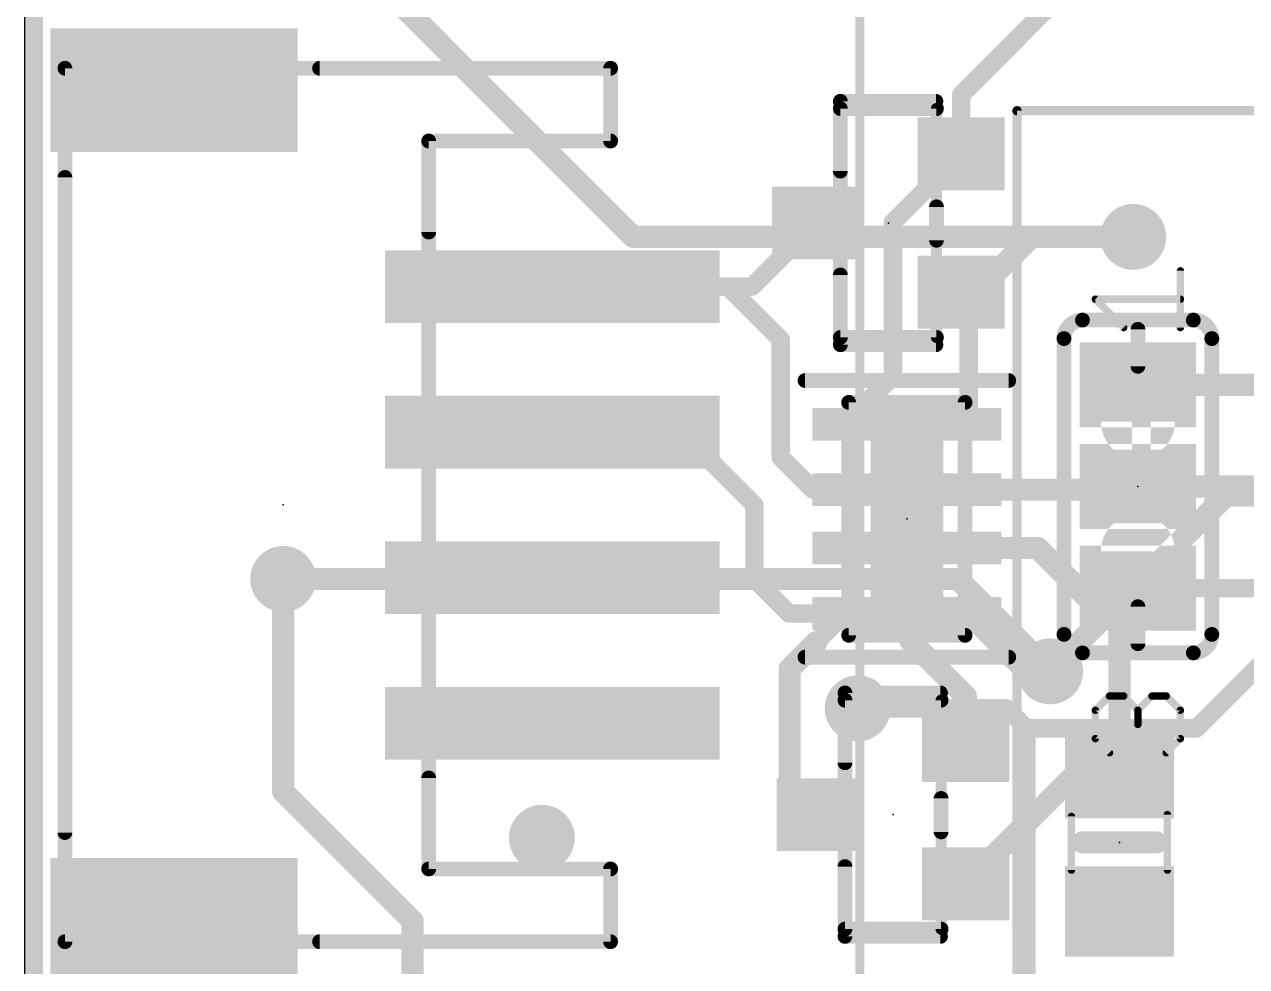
# Model space of a CAD drawing. Extents: x -59 to 59, y -28 to 22.
# Drawn here: x -59.04 to -42.24, y -6.34 to 6.6 of the extents above; entities that cross this region are included whole.
import ezdxf

# ---------------------------------------------------------------- set-up
doc = ezdxf.new("R2010")
doc.units = 0
for name, color, linetype in [('1', 12, 'CONTINUOUS'), ('16', 5, 'CONTINUOUS'), ('18', 110, 'CONTINUOUS'), ('20', 4, 'CONTINUOUS'), ('21', 40, 'CONTINUOUS'), ('22', 6, 'CONTINUOUS'), ('23', 53, 'CONTINUOUS'), ('51', 253, 'CONTINUOUS')]:
    doc.layers.add(name, color=color, linetype=linetype)

# ---------------------------------------------------------------- blocks, each defined once
blk = doc.blocks.new('RECT')
blk.add_solid([(-0.5, -0.5), (0.5, -0.5), (-0.5, 0.5), (0.5, 0.5)])
blk = doc.blocks.new('ROUNDV')
at = {"const_width": 0.5}
blk.add_lwpolyline([(0, -0.25, 1), (0, 0.25, 1), (0, -0.25)], format="xyb", dxfattribs=at)

msp = doc.modelspace()

# ---------------------------------------------------------------- linework, layer by layer
at = {"layer": '1'}
for points, const_width in [([(-58.912, 20.193), (-58.912, -17.526)], 0.254), ([(-44.18, 7.62), (-46.1645, 5.6355)], 0.254), ([(-46.1645, 5.6355), (-46.1645, 4.8235)], 0.254), ([(-46.1645, 4.8235), (-47.101, 3.887)], 0.254), ([(-48.1645, 3.8735), (-49.038, 3)], 0.254), ([(-47.101, 3.887), (-47.101, 1.769)], 0.254), ([(-45.197, 3.683), (-46.0605, 2.8195)], 0.3048), ([(-43.799, 3.683), (-45.197, 3.683)], 0.3048), ([(-49.373, 3), (-51.783, 3)], 0.254), ([(-49.373, 3), (-48.6448, 2.2718)], 0.254), ([(-49.038, 3), (-49.373, 3)], 0.254), ([(-46.1645, 2.9235), (-46.0605, 2.8195)], 0.254), ([(-46.0605, 2.8195), (-46.0605, 1.1095)], 0.254), ([(-48.6448, 2.2718), (-48.6448, 0.6548)], 0.254), ([(-47.101, 1.769), (-47.7605, 1.1095)], 0.254), ([(-43.7355, 1.651), (-40.878, 1.651)], 0.3048), ([(-46.9323, 0.6767), (-46.4995, 1.1095)], 0.3048), ([(-46.4995, 1.1095), (-46.0605, 1.1095)], 0.3048), ([(-43.688, 1.143), (-43.688, 0.635)], 0.254), ([(-51.783, 1), (-50.006, 1)], 0.254), ([(-50.006, 1), (-49.006, 0)], 0.254), ([(-48.6448, 0.6548), (-48.1995, 0.2095)], 0.254), ([(-46.9323, -0.3393), (-46.9323, 0.6767)], 0.3048), ([(-48.1995, 0.2095), (-47.7605, 0.2095)], 0.254), ([(-46.0605, 0.2095), (-43.78, 0.2095)], 0.3048), ([(-43.78, 0.2095), (-43.7355, 0.254)], 0.3048), ([(-43.7355, 0.254), (-41.894, 0.254)], 0.3048), ([(-49.006, 0), (-49.006, -1.016)], 0.254), ([(-46.6811, -0.5905), (-46.9323, -0.3393)], 0.3048), ([(-47.7605, -0.5905), (-47.3995, -0.5905)], 0.3048), ([(-47.3995, -0.5905), (-46.8661, -1.1239)], 0.3048), ([(-46.0605, -0.5905), (-46.6811, -0.5905)], 0.3048), ([(-46.0605, -0.5905), (-45.1135, -0.5905)], 0.3048), ([(-45.1135, -0.5905), (-44.434, -1.27)], 0.3048), ([(-55.483, -1.016), (-51.799, -1.016)], 0.3048), ([(-55.483, -3.937), (-55.483, -1.016)], 0.3048), ([(-51.799, -1.016), (-51.783, -1)], 0.3048), ([(-49.006, -1.016), (-48.5315, -1.4905)], 0.254), ([(-46.8661, -1.1239), (-46.8661, -1.8628)], 0.3048), ([(-43.9895, -1.397), (-43.7355, -1.143)], 0.3048), ([(-43.8625, -1.27), (-43.7355, -1.143)], 0.3048), ([(-44.434, -1.27), (-43.8625, -1.27)], 0.3048), ([(-43.7355, -1.143), (-34.274, -1.143)], 0.254), ([(-46.0605, -1.4905), (-45.265, -2.286)], 0.3048), ([(-43.9895, -3.6855), (-43.9895, -1.397)], 0.3048), ([(-48.5315, -1.4905), (-48.26, -1.4905)], 0.254), ([(-48.26, -1.4905), (-47.7605, -1.4905)], 0.254), ([(-47.7605, -1.4905), (-48.154, -1.884)], 0.254), ([(-47.7605, -1.4905), (-47.7605, -1.4905)], 0.254), ([(-48.154, -1.884), (-48.5225, -2.2525)], 0.3048), ([(-46.8661, -1.8628), (-46.101, -2.6279)], 0.3048), ([(-48.5225, -2.2525), (-48.5225, -3.833)], 0.3048), ([(-45.265, -2.286), (-44.942, -2.286)], 0.3048), ([(-44.942, -2.286), (-44.942, -2.286)], 0.3048), ([(-46.101, -2.6279), (-46.101, -3.3045)], 0.3048), ([(-46.6115, -2.794), (-47.5867, -2.794)], 0.254), ([(-46.101, -3.3045), (-46.6115, -2.794)], 0.254), ([(-48.101, -4.2545), (-48.5225, -3.833)], 0.3048), ([(-46.101, -5.2045), (-44.582, -3.6855)], 0.3048), ([(-44.582, -3.6855), (-43.9895, -3.6855)], 0.3048), ([(-53.705, -5.715), (-55.483, -3.937)], 0.3048), ([(-53.705, -12.192), (-53.705, -5.715)], 0.3048)]:
    msp.add_lwpolyline(points, dxfattribs=dict(at, const_width=const_width))
for points, const_width in [([(-46.101, 5.6355, 1), (-46.228, 5.6355)], 0.127), ([(-46.2094, 5.6804, 1), (-46.1196, 5.5906)], 0.127), ([(-46.228, 4.8235, 1), (-46.101, 4.8235)], 0.127), ([(-46.1196, 4.7786, 1), (-46.2094, 4.8684)], 0.127), ([(-48.1196, 3.8286, 1), (-48.2094, 3.9184)], 0.127), ([(-47.0375, 3.887, 1), (-47.1645, 3.887)], 0.127), ([(-47.1459, 3.9319, 1), (-47.0561, 3.8421)], 0.127), ([(-45.197, 3.7592, 1), (-45.197, 3.6068)], 0.1524), ([(-45.1431, 3.6291, 1), (-45.2509, 3.7369)], 0.1524), ([(-43.799, 3.6068, 1), (-43.799, 3.7592)], 0.1524), ([(-51.783, 3.0635, 1), (-51.783, 2.9365)], 0.127), ([(-49.3281, 3.0449, 1), (-49.4179, 2.9551)], 0.127), ([(-49.373, 3.0635, 1), (-49.373, 2.9365)], 0.127), ([(-49.373, 2.9365, 1), (-49.373, 3.0635)], 0.127), ([(-49.0829, 3.0449, 1), (-48.9931, 2.9551)], 0.127), ([(-49.038, 2.9365, 1), (-49.038, 3.0635)], 0.127), ([(-46.1196, 2.9684, 1), (-46.2094, 2.8786)], 0.127), ([(-46.1144, 2.8734, 1), (-46.0066, 2.7656)], 0.1524), ([(-45.997, 2.8195, 1), (-46.124, 2.8195)], 0.127), ([(-46.1054, 2.7746, 1), (-46.0156, 2.8644)], 0.127), ([(-48.5813, 2.2718, 1), (-48.7083, 2.2718)], 0.127), ([(-48.6897, 2.2269, 1), (-48.5999, 2.3167)], 0.127), ([(-47.0561, 1.7241, 1), (-47.1459, 1.8139)], 0.127), ([(-47.1645, 1.769, 1), (-47.0375, 1.769)], 0.127), ([(-43.7355, 1.7272, 1), (-43.7355, 1.5748)], 0.1524), ([(-47.8054, 1.1544, 1), (-47.7156, 1.0646)], 0.127), ([(-46.4995, 1.1857, 1), (-46.4995, 1.0333)], 0.1524), ([(-46.4456, 1.0556, 1), (-46.5534, 1.1634)], 0.1524), ([(-46.0605, 1.0333, 1), (-46.0605, 1.1857)], 0.1524), ([(-43.6245, 1.143, 1), (-43.7515, 1.143)], 0.127), ([(-51.783, 1.0635, 1), (-51.783, 0.9365)], 0.127), ([(-49.9611, 1.0449, 1), (-50.0509, 0.9551)], 0.127), ([(-50.006, 0.9365, 1), (-50.006, 1.0635)], 0.127), ([(-46.124, 1.1095, 1), (-45.997, 1.1095)], 0.127), ([(-48.5999, 0.6997, 1), (-48.6897, 0.6099)], 0.127), ([(-48.7083, 0.6548, 1), (-48.5813, 0.6548)], 0.127), ([(-46.8561, 0.6767, 1), (-47.0085, 0.6767)], 0.1524), ([(-46.9862, 0.7306, 1), (-46.8784, 0.6228)], 0.1524), ([(-43.7515, 0.635, 1), (-43.6245, 0.635)], 0.127), ([(-48.1995, 0.273, 1), (-48.1995, 0.146)], 0.127), ([(-47.7605, 0.146, 1), (-47.7605, 0.273)], 0.127), ([(-46.0605, 0.2857, 1), (-46.0605, 0.1333)], 0.1524), ([(-43.8339, 0.2634, 1), (-43.7261, 0.1556)], 0.1524), ([(-43.7355, 0.3302, 1), (-43.7355, 0.1778)], 0.1524), ([(-43.6816, 0.2001, 1), (-43.7894, 0.3079)], 0.1524), ([(-43.78, 0.1333, 1), (-43.78, 0.2857)], 0.1524), ([(-48.2444, 0.1646, 1), (-48.1546, 0.2544)], 0.127), ([(-48.9425, 0, 1), (-49.0695, 0)], 0.127), ([(-49.0509, -0.0449, 1), (-48.9611, 0.0449)], 0.127), ([(-46.8784, -0.2854, 1), (-46.9862, -0.3932)], 0.1524), ([(-47.0085, -0.3393, 1), (-46.8561, -0.3393)], 0.1524), ([(-47.7605, -0.5143, 1), (-47.7605, -0.6667)], 0.1524), ([(-47.3456, -0.5366, 1), (-47.4534, -0.6444)], 0.1524), ([(-47.3995, -0.6667, 1), (-47.3995, -0.5143)], 0.1524), ([(-46.6811, -0.5143, 1), (-46.6811, -0.6667)], 0.1524), ([(-46.735, -0.6444, 1), (-46.6272, -0.5366)], 0.1524), ([(-46.0605, -0.5143, 1), (-46.0605, -0.6667)], 0.1524), ([(-46.0605, -0.6667, 1), (-46.0605, -0.5143)], 0.1524), ([(-45.0596, -0.5366, 1), (-45.1674, -0.6444)], 0.1524), ([(-45.1135, -0.6667, 1), (-45.1135, -0.5143)], 0.1524), ([(-55.483, -0.9398, 1), (-55.483, -1.0922)], 0.1524), ([(-55.4068, -1.016, 1), (-55.5592, -1.016)], 0.1524), ([(-51.8529, -0.9621, 1), (-51.7451, -1.0699)], 0.1524), ([(-51.7291, -1.0539, 1), (-51.8369, -0.9461)], 0.1524), ([(-51.799, -1.0922, 1), (-51.799, -0.9398)], 0.1524), ([(-48.9611, -0.9711, 1), (-49.0509, -1.0609)], 0.127), ([(-49.0695, -1.016, 1), (-48.9425, -1.016)], 0.127), ([(-46.7899, -1.1239, 1), (-46.9423, -1.1239)], 0.1524), ([(-46.92, -1.1778, 1), (-46.8122, -1.07)], 0.1524), ([(-43.6816, -1.1969, 1), (-43.7894, -1.0891)], 0.1524), ([(-43.6816, -1.1969, 1), (-43.7894, -1.0891)], 0.1524), ([(-44.434, -1.1938, 1), (-44.434, -1.3462)], 0.1524), ([(-44.4879, -1.3239, 1), (-44.3801, -1.2161)], 0.1524), ([(-43.9164, -1.2161, 1), (-43.8086, -1.3239)], 0.1524), ([(-43.8625, -1.3462, 1), (-43.8625, -1.1938)], 0.1524), ([(-43.7355, -1.0795, 1), (-43.7355, -1.2065)], 0.127), ([(-46.0066, -1.4366, 1), (-46.1144, -1.5444)], 0.1524), ([(-43.9133, -1.397, 1), (-44.0657, -1.397)], 0.1524), ([(-44.0434, -1.3431, 1), (-43.9356, -1.4509)], 0.1524), ([(-48.5315, -1.427, 1), (-48.5315, -1.554)], 0.127), ([(-48.5764, -1.5354, 1), (-48.4866, -1.4456)], 0.127), ([(-48.26, -1.427, 1), (-48.26, -1.554)], 0.127), ([(-48.26, -1.554, 1), (-48.26, -1.427)], 0.127), ([(-47.7605, -1.427, 1), (-47.7605, -1.554)], 0.127), ([(-47.7156, -1.5354, 1), (-47.8054, -1.4456)], 0.127), ([(-47.7605, -1.554, 1), (-47.7605, -1.427)], 0.127), ([(-47.7605, -1.554, 1), (-47.7605, -1.427)], 0.127), ([(-48.1001, -1.9379, 1), (-48.2079, -1.8301)], 0.1524), ([(-48.1989, -1.8391, 1), (-48.1091, -1.9289)], 0.127), ([(-46.8122, -1.8089, 1), (-46.92, -1.9167)], 0.1524), ([(-46.9423, -1.8628, 1), (-46.7899, -1.8628)], 0.1524), ([(-48.4463, -2.2525, 1), (-48.5987, -2.2525)], 0.1524), ([(-48.5764, -2.1986, 1), (-48.4686, -2.3064)], 0.1524), ([(-45.265, -2.2098, 1), (-45.265, -2.3622)], 0.1524), ([(-45.3189, -2.3399, 1), (-45.2111, -2.2321)], 0.1524), ([(-44.942, -2.2098, 1), (-44.942, -2.3622)], 0.1524), ([(-44.942, -2.3622, 1), (-44.942, -2.2098)], 0.1524), ([(-44.942, -2.3622, 1), (-44.942, -2.2098)], 0.1524), ([(-46.0248, -2.6279, 1), (-46.1772, -2.6279)], 0.1524), ([(-46.1549, -2.6818, 1), (-46.0471, -2.574)], 0.1524), ([(-47.5867, -2.7305, 1), (-47.5867, -2.8575)], 0.127), ([(-46.5666, -2.7491, 1), (-46.6564, -2.8389)], 0.127), ([(-46.6115, -2.8575, 1), (-46.6115, -2.7305)], 0.127), ([(-46.1772, -3.3045, 1), (-46.0248, -3.3045)], 0.1524), ([(-46.1459, -3.3494, 1), (-46.0561, -3.2596)], 0.127), ([(-48.4686, -3.7791, 1), (-48.5764, -3.8869)], 0.1524), ([(-44.582, -3.6093, 1), (-44.582, -3.7617)], 0.1524), ([(-44.5281, -3.7394, 1), (-44.6359, -3.6316)], 0.1524), ([(-44.0657, -3.6855, 1), (-43.9133, -3.6855)], 0.1524), ([(-43.9895, -3.7617, 1), (-43.9895, -3.6093)], 0.1524), ([(-55.4291, -3.8831, 1), (-55.5369, -3.9909)], 0.1524), ([(-55.5592, -3.937, 1), (-55.4068, -3.937)], 0.1524), ([(-48.5987, -3.833, 1), (-48.4463, -3.833)], 0.1524), ([(-48.1549, -4.3084, 1), (-48.0471, -4.2006)], 0.1524), ([(-46.1549, -5.1506, 1), (-46.0471, -5.2584)], 0.1524), ([(-53.6288, -5.715, 1), (-53.7812, -5.715)], 0.1524), ([(-53.7589, -5.7689, 1), (-53.6511, -5.6611)], 0.1524)]:
    msp.add_lwpolyline(points, format="xyb", dxfattribs=dict(at, const_width=const_width))
at = {"layer": '16'}
for points, const_width in [([(-58.912, 20.193), (-58.912, -17.526)], 0.254), ([(-50.673, 3.683), (-54.991, 8.001)], 0.3048), ([(-50.673, 3.683), (-43.799, 3.683)], 0.3048), ([(-44.942, -2.286), (-42.529, 0.127)], 0.3048), ([(-42.529, 0.127), (-41.767, 0.127)], 0.3048), ([(-42.9314, -3.0694), (-40.243, -0.381)], 0.254), ([(-46.212, -1.016), (-55.483, -1.016)], 0.3048), ([(-44.942, -2.286), (-46.212, -1.016)], 0.3048), ([(-47.5867, -2.794), (-45.5419, -2.794)], 0.254), ([(-45.5419, -2.794), (-45.2665, -3.0694)], 0.254), ([(-45.2665, -3.0694), (-42.9314, -3.0694)], 0.254), ([(-45.2665, -3.0694), (-45.2665, -10.7245)], 0.254)]:
    msp.add_lwpolyline(points, dxfattribs=dict(at, const_width=const_width))
for points, const_width in [([(-50.673, 3.7592, 1), (-50.673, 3.6068)], 0.1524), ([(-50.7269, 3.6291, 1), (-50.6191, 3.7369)], 0.1524), ([(-43.799, 3.6068, 1), (-43.799, 3.7592)], 0.1524), ([(-42.529, 0.2032, 1), (-42.529, 0.0508)], 0.1524), ([(-42.4751, 0.0731, 1), (-42.5829, 0.1809)], 0.1524), ([(-55.483, -0.9398, 1), (-55.483, -1.0922)], 0.1524), ([(-46.1581, -0.9621, 1), (-46.2659, -1.0699)], 0.1524), ([(-46.212, -1.0922, 1), (-46.212, -0.9398)], 0.1524), ([(-44.9959, -2.2321, 1), (-44.8881, -2.3399)], 0.1524), ([(-44.9959, -2.3399, 1), (-44.8881, -2.2321)], 0.1524), ([(-47.5867, -2.7305, 1), (-47.5867, -2.8575)], 0.127), ([(-45.497, -2.7491, 1), (-45.5868, -2.8389)], 0.127), ([(-45.5419, -2.8575, 1), (-45.5419, -2.7305)], 0.127), ([(-45.2665, -3.0059, 1), (-45.2665, -3.1329)], 0.127), ([(-45.203, -3.0694, 1), (-45.33, -3.0694)], 0.127), ([(-45.3114, -3.1143, 1), (-45.2216, -3.0245)], 0.127), ([(-42.9763, -3.0245, 1), (-42.8865, -3.1143)], 0.127), ([(-42.9314, -3.1329, 1), (-42.9314, -3.0059)], 0.127)]:
    msp.add_lwpolyline(points, format="xyb", dxfattribs=dict(at, const_width=const_width))
at = {"layer": '20'}
msp.add_line((-59.039, 17.0815), (-59.039, -6.5405), dxfattribs=at)
at = {"layer": '21'}
for points, const_width in [([(-50.983, 6), (-54.983, 6)], 0.2032), ([(-50.983, 5), (-50.983, 6)], 0.2032), ([(-47.8249, 5.5459), (-46.5121, 5.5459)], 0.2032), ([(-47.8249, 4.5871), (-47.8249, 5.5459)], 0.2032), ([(-53.483, 3.75), (-53.483, 5)], 0.2032), ([(-53.483, 5), (-50.983, 5)], 0.2032), ([(-58.483, -4.5), (-58.483, 4.5)], 0.2032), ([(-46.5041, 4.0959), (-46.5041, 3.6371)], 0.2032), ([(-47.8249, 2.2011), (-47.8249, 3.1599)], 0.2032), ([(-44.4975, 2.54), (-42.9735, 2.54)], 0.2032), ([(-44.7515, -1.778), (-44.7515, 2.286)], 0.2032), ([(-42.7195, 2.286), (-42.7195, -1.778)], 0.2032), ([(-46.5121, 2.2011), (-47.8249, 2.2011)], 0.2032), ([(-48.3105, 1.7095), (-45.5105, 1.7095)], 0.2032), ([(-45.5105, -2.0905), (-48.3105, -2.0905)], 0.2032), ([(-44.4975, -2.032), (-42.9735, -2.032)], 0.2032), ([(-47.7614, -2.5821), (-46.4486, -2.5821)], 0.2032), ([(-47.7614, -3.5409), (-47.7614, -2.5821)], 0.2032), ([(-53.483, -5), (-53.483, -3.75)], 0.2032), ([(-46.4406, -4.0321), (-46.4406, -4.4909)], 0.2032), ([(-43.4815, -4.6355), (-44.4975, -4.6355)], 0.3048), ([(-47.7614, -5.9269), (-47.7614, -4.9681)], 0.2032), ([(-50.983, -5), (-53.483, -5)], 0.2032), ([(-50.983, -6), (-50.983, -5)], 0.2032), ([(-46.4486, -5.9269), (-47.7614, -5.9269)], 0.2032), ([(-54.983, -6), (-50.983, -6)], 0.2032)]:
    msp.add_lwpolyline(points, dxfattribs=dict(at, const_width=const_width))
for points, const_width in [([(-54.983, 6.0508, 1), (-54.983, 5.9492)], 0.1016), ([(-50.9322, 6, 1), (-51.0338, 6)], 0.1016), ([(-50.983, 5.9492, 1), (-50.983, 6.0508)], 0.1016), ([(-47.8249, 5.5967, 1), (-47.8249, 5.4951)], 0.1016), ([(-47.7741, 5.5459, 1), (-47.8757, 5.5459)], 0.1016), ([(-46.5121, 5.4951, 1), (-46.5121, 5.5967)], 0.1016), ([(-53.4322, 5, 1), (-53.5338, 5)], 0.1016), ([(-53.483, 5.0508, 1), (-53.483, 4.9492)], 0.1016), ([(-51.0338, 5, 1), (-50.9322, 5)], 0.1016), ([(-50.983, 4.9492, 1), (-50.983, 5.0508)], 0.1016), ([(-58.4322, 4.5, 1), (-58.5338, 4.5)], 0.1016), ([(-47.8757, 4.5871, 1), (-47.7741, 4.5871)], 0.1016), ([(-46.4533, 4.0959, 1), (-46.5549, 4.0959)], 0.1016), ([(-53.5338, 3.75, 1), (-53.4322, 3.75)], 0.1016), ([(-46.5549, 3.6371, 1), (-46.4533, 3.6371)], 0.1016), ([(-47.7741, 3.1599, 1), (-47.8757, 3.1599)], 0.1016), ([(-44.4975, 2.54, 0.4142), (-44.7515, 2.286)], 0.2032), ([(-44.4975, 2.5908, 1), (-44.4975, 2.4892)], 0.1016), ([(-44.4975, 2.4892, 1), (-44.4975, 2.5908)], 0.1016), ([(-42.7195, 2.286, 0.4142), (-42.9735, 2.54)], 0.2032), ([(-42.9735, 2.5908, 1), (-42.9735, 2.4892)], 0.1016), ([(-42.9735, 2.4892, 1), (-42.9735, 2.5908)], 0.1016), ([(-44.7007, 2.286, 1), (-44.8023, 2.286)], 0.1016), ([(-42.6687, 2.286, 1), (-42.7703, 2.286)], 0.1016), ([(-47.8249, 2.2519, 1), (-47.8249, 2.1503)], 0.1016), ([(-47.8757, 2.2011, 1), (-47.7741, 2.2011)], 0.1016), ([(-46.5121, 2.1503, 1), (-46.5121, 2.2519)], 0.1016), ([(-44.8023, 2.286, 1), (-44.7007, 2.286)], 0.1016), ([(-42.7703, 2.286, 1), (-42.6687, 2.286)], 0.1016), ([(-48.3105, 1.7603, 1), (-48.3105, 1.6587)], 0.1016), ([(-45.5105, 1.6587, 1), (-45.5105, 1.7603)], 0.1016), ([(-44.7515, -1.778, 0.4142), (-44.4975, -2.032)], 0.2032), ([(-44.7007, -1.778, 1), (-44.8023, -1.778)], 0.1016), ([(-42.9735, -2.032, 0.4142), (-42.7195, -1.778)], 0.2032), ([(-42.6687, -1.778, 1), (-42.7703, -1.778)], 0.1016), ([(-44.8023, -1.778, 1), (-44.7007, -1.778)], 0.1016), ([(-42.7703, -1.778, 1), (-42.6687, -1.778)], 0.1016), ([(-48.3105, -2.0397, 1), (-48.3105, -2.1413)], 0.1016), ([(-45.5105, -2.1413, 1), (-45.5105, -2.0397)], 0.1016), ([(-44.4975, -1.9812, 1), (-44.4975, -2.0828)], 0.1016), ([(-44.4975, -2.0828, 1), (-44.4975, -1.9812)], 0.1016), ([(-42.9735, -1.9812, 1), (-42.9735, -2.0828)], 0.1016), ([(-42.9735, -2.0828, 1), (-42.9735, -1.9812)], 0.1016), ([(-47.7614, -2.5313, 1), (-47.7614, -2.6329)], 0.1016), ([(-47.7106, -2.5821, 1), (-47.8122, -2.5821)], 0.1016), ([(-46.4486, -2.6329, 1), (-46.4486, -2.5313)], 0.1016), ([(-47.8122, -3.5409, 1), (-47.7106, -3.5409)], 0.1016), ([(-53.4322, -3.75, 1), (-53.5338, -3.75)], 0.1016), ([(-46.3898, -4.0321, 1), (-46.4914, -4.0321)], 0.1016), ([(-58.5338, -4.5, 1), (-58.4322, -4.5)], 0.1016), ([(-46.4914, -4.4909, 1), (-46.3898, -4.4909)], 0.1016), ([(-44.4975, -4.5593, 1), (-44.4975, -4.7117)], 0.1524), ([(-43.4815, -4.7117, 1), (-43.4815, -4.5593)], 0.1524), ([(-47.7106, -4.9681, 1), (-47.8122, -4.9681)], 0.1016), ([(-53.483, -4.9492, 1), (-53.483, -5.0508)], 0.1016), ([(-53.5338, -5, 1), (-53.4322, -5)], 0.1016), ([(-50.9322, -5, 1), (-51.0338, -5)], 0.1016), ([(-50.983, -5.0508, 1), (-50.983, -4.9492)], 0.1016), ([(-47.7614, -5.8761, 1), (-47.7614, -5.9777)], 0.1016), ([(-47.8122, -5.9269, 1), (-47.7106, -5.9269)], 0.1016), ([(-46.4486, -5.9777, 1), (-46.4486, -5.8761)], 0.1016), ([(-54.983, -5.9492, 1), (-54.983, -6.0508)], 0.1016), ([(-51.0338, -6, 1), (-50.9322, -6)], 0.1016), ([(-50.983, -6.0508, 1), (-50.983, -5.9492)], 0.1016)]:
    msp.add_lwpolyline(points, format="xyb", dxfattribs=dict(at, const_width=const_width))
at = {"layer": '22', "const_width": 0.127}
for points in [[(-47.5575, 11.416), (-47.5575, -23.284)], [(-18.1975, 5.416), (-45.3975, 5.416)], [(-45.3975, 5.416), (-45.3975, -21.784)]]:
    msp.add_lwpolyline(points, dxfattribs=at)
at = {"layer": '22', "const_width": 0.0635}
for points in [[(-45.3657, 5.416, 1), (-45.4293, 5.416)], [(-45.3975, 5.4478, 1), (-45.3975, 5.3843)]]:
    msp.add_lwpolyline(points, format="xyb", dxfattribs=at)
at = {"layer": '23'}
for p in [(-47.1645, 3.8735), (-43.7355, 0.254), (-55.483, 0), (-46.9105, -0.1905), (-47.101, -4.2545), (-43.9895, -4.6355)]:
    msp.add_point(p, dxfattribs=at)
at = {"layer": '51'}
for points, const_width in [([(-58.483, -6), (-58.483, 6)], 0.2032), ([(-58.483, 6), (-50.983, 6)], 0.2032), ([(-50.983, 6), (-50.983, 5)], 0.2032), ([(-47.8249, 5.4459), (-46.5041, 5.4459)], 0.2032), ([(-47.8249, 2.3011), (-47.8249, 5.4459)], 0.2032), ([(-46.5041, 5.4459), (-46.5041, 2.3011)], 0.1524), ([(-53.483, 5), (-53.483, -5)], 0.2032), ([(-50.983, 5), (-53.483, 5)], 0.2032), ([(-43.1513, 2.4374), (-43.1513, 3.217)], 0.1016), ([(-43.9309, 2.4374), (-44.3207, 2.8272)], 0.1016), ([(-44.3207, 2.8272), (-43.1513, 2.8272)], 0.1016), ([(-46.5041, 2.3011), (-47.8249, 2.3011)], 0.2032), ([(-43.7355, 1.905), (-43.7355, 2.413)], 0.2032), ([(-47.7105, -1.7905), (-47.7105, 1.4095)], 0.2032), ([(-47.7105, 1.4095), (-46.1105, 1.4095)], 0.2032), ([(-46.1105, 1.4095), (-46.1105, -1.7905)], 0.2032), ([(-43.7355, -1.397), (-43.7355, -1.905)], 0.2032), ([(-46.1105, -1.7905), (-47.7105, -1.7905)], 0.2032), ([(-47.7614, -2.6821), (-46.4406, -2.6821)], 0.2032), ([(-47.7614, -5.8269), (-47.7614, -2.6821)], 0.2032), ([(-46.4406, -2.6821), (-46.4406, -5.8269)], 0.1524), ([(-44.3207, -2.8199), (-44.1258, -2.625)], 0.1016), ([(-44.1258, -2.625), (-43.9309, -2.625)], 0.1016), ([(-43.9309, -2.625), (-43.736, -2.8199)], 0.1016), ([(-43.736, -2.8199), (-43.5411, -2.625)], 0.1016), ([(-43.5411, -2.625), (-43.3462, -2.625)], 0.1016), ([(-43.3462, -2.625), (-43.1513, -2.8199)], 0.1016), ([(-44.3207, -3.2097), (-44.3207, -2.8199)], 0.1016), ([(-43.736, -2.8199), (-43.736, -3.0148)], 0.1016), ([(-43.1513, -2.8199), (-43.1513, -3.2097)], 0.1016), ([(-44.1258, -3.4046), (-44.3207, -3.2097)], 0.1016), ([(-43.1513, -3.2097), (-43.3462, -3.4046)], 0.1016), ([(-44.6495, -4.2795), (-44.6495, -5.0165)], 0.1016), ([(-43.3295, -4.2545), (-43.3295, -5.0165)], 0.1016), ([(-53.483, -5), (-50.983, -5)], 0.2032), ([(-50.983, -5), (-50.983, -6)], 0.2032), ([(-46.4406, -5.8269), (-47.7614, -5.8269)], 0.2032), ([(-50.983, -6), (-58.483, -6)], 0.2032)]:
    msp.add_lwpolyline(points, dxfattribs=dict(at, const_width=const_width))
for points, const_width in [([(-58.4322, 6, 1), (-58.5338, 6)], 0.1016), ([(-58.483, 6.0508, 1), (-58.483, 5.9492)], 0.1016), ([(-50.9322, 6, 1), (-51.0338, 6)], 0.1016), ([(-50.983, 5.9492, 1), (-50.983, 6.0508)], 0.1016), ([(-47.8249, 5.4967, 1), (-47.8249, 5.3951)], 0.1016), ([(-47.7741, 5.4459, 1), (-47.8757, 5.4459)], 0.1016), ([(-46.5041, 5.3951, 1), (-46.5041, 5.4967)], 0.1016), ([(-46.466, 5.4459, 1), (-46.5422, 5.4459)], 0.0762), ([(-53.4322, 5, 1), (-53.5338, 5)], 0.1016), ([(-53.483, 5.0508, 1), (-53.483, 4.9492)], 0.1016), ([(-51.0338, 5, 1), (-50.9322, 5)], 0.1016), ([(-50.983, 4.9492, 1), (-50.983, 5.0508)], 0.1016), ([(-43.1259, 3.217, 1), (-43.1767, 3.217)], 0.0508), ([(-44.3027, 2.8452, 1), (-44.3387, 2.8092)], 0.0508), ([(-44.3207, 2.8526, 1), (-44.3207, 2.8018)], 0.0508), ([(-43.1513, 2.8018, 1), (-43.1513, 2.8526)], 0.0508), ([(-47.8249, 2.3519, 1), (-47.8249, 2.2503)], 0.1016), ([(-47.8757, 2.3011, 1), (-47.7741, 2.3011)], 0.1016), ([(-46.5041, 2.2503, 1), (-46.5041, 2.3519)], 0.1016), ([(-43.9489, 2.4194, 1), (-43.9129, 2.4554)], 0.0508), ([(-43.6847, 2.413, 1), (-43.7863, 2.413)], 0.1016), ([(-43.1767, 2.4374, 1), (-43.1259, 2.4374)], 0.0508), ([(-46.5422, 2.3011, 1), (-46.466, 2.3011)], 0.0762), ([(-43.6085, 1.143, 1), (-43.8625, 1.143)], 1.27), ([(-43.7863, 1.905, 1), (-43.6847, 1.905)], 0.1016), ([(-47.6597, 1.4095, 1), (-47.7613, 1.4095)], 0.1016), ([(-47.7105, 1.4603, 1), (-47.7105, 1.3587)], 0.1016), ([(-46.0597, 1.4095, 1), (-46.1613, 1.4095)], 0.1016), ([(-46.1105, 1.3587, 1), (-46.1105, 1.4603)], 0.1016), ([(-43.8625, -0.635, 1), (-43.6085, -0.635)], 1.27), ([(-43.6847, -1.397, 1), (-43.7863, -1.397)], 0.1016), ([(-47.7105, -1.7397, 1), (-47.7105, -1.8413)], 0.1016), ([(-47.7613, -1.7905, 1), (-47.6597, -1.7905)], 0.1016), ([(-46.1613, -1.7905, 1), (-46.0597, -1.7905)], 0.1016), ([(-46.1105, -1.8413, 1), (-46.1105, -1.7397)], 0.1016), ([(-43.7863, -1.905, 1), (-43.6847, -1.905)], 0.1016), ([(-47.7614, -2.6313, 1), (-47.7614, -2.7329)], 0.1016), ([(-47.7106, -2.6821, 1), (-47.8122, -2.6821)], 0.1016), ([(-46.4025, -2.6821, 1), (-46.4787, -2.6821)], 0.0762), ([(-46.4406, -2.7329, 1), (-46.4406, -2.6313)], 0.1016), ([(-44.1258, -2.5996, 1), (-44.1258, -2.6504)], 0.0508), ([(-44.1078, -2.643, 1), (-44.1438, -2.607)], 0.0508), ([(-43.9129, -2.607, 1), (-43.9489, -2.643)], 0.0508), ([(-43.9309, -2.6504, 1), (-43.9309, -2.5996)], 0.0508), ([(-43.5411, -2.5996, 1), (-43.5411, -2.6504)], 0.0508), ([(-43.5231, -2.643, 1), (-43.5591, -2.607)], 0.0508), ([(-43.3282, -2.607, 1), (-43.3642, -2.643)], 0.0508), ([(-43.3462, -2.6504, 1), (-43.3462, -2.5996)], 0.0508), ([(-44.3387, -2.8019, 1), (-44.3027, -2.8379)], 0.0508), ([(-44.2953, -2.8199, 1), (-44.3461, -2.8199)], 0.0508), ([(-43.754, -2.8019, 1), (-43.718, -2.8379)], 0.0508), ([(-43.7106, -2.8199, 1), (-43.7614, -2.8199)], 0.0508), ([(-43.754, -2.8379, 1), (-43.718, -2.8019)], 0.0508), ([(-43.1259, -2.8199, 1), (-43.1767, -2.8199)], 0.0508), ([(-43.1693, -2.8379, 1), (-43.1333, -2.8019)], 0.0508), ([(-43.7614, -3.0148, 1), (-43.7106, -3.0148)], 0.0508), ([(-44.3027, -3.1917, 1), (-44.3387, -3.2277)], 0.0508), ([(-44.3461, -3.2097, 1), (-44.2953, -3.2097)], 0.0508), ([(-43.1767, -3.2097, 1), (-43.1259, -3.2097)], 0.0508), ([(-43.1333, -3.2277, 1), (-43.1693, -3.1917)], 0.0508), ([(-44.1438, -3.4226, 1), (-44.1078, -3.3866)], 0.0508), ([(-43.3642, -3.3866, 1), (-43.3282, -3.4226)], 0.0508), ([(-44.6241, -4.2795, 1), (-44.6749, -4.2795)], 0.0508), ([(-43.3041, -4.2545, 1), (-43.3549, -4.2545)], 0.0508), ([(-53.483, -4.9492, 1), (-53.483, -5.0508)], 0.1016), ([(-53.5338, -5, 1), (-53.4322, -5)], 0.1016), ([(-50.9322, -5, 1), (-51.0338, -5)], 0.1016), ([(-50.983, -5.0508, 1), (-50.983, -4.9492)], 0.1016), ([(-44.6749, -5.0165, 1), (-44.6241, -5.0165)], 0.0508), ([(-43.3549, -5.0165, 1), (-43.3041, -5.0165)], 0.0508), ([(-47.7614, -5.7761, 1), (-47.7614, -5.8777)], 0.1016), ([(-47.8122, -5.8269, 1), (-47.7106, -5.8269)], 0.1016), ([(-46.4787, -5.8269, 1), (-46.4025, -5.8269)], 0.0762), ([(-46.4406, -5.8777, 1), (-46.4406, -5.7761)], 0.1016), ([(-58.483, -5.9492, 1), (-58.483, -6.0508)], 0.1016), ([(-58.5338, -6, 1), (-58.4322, -6)], 0.1016), ([(-51.0338, -6, 1), (-50.9322, -6)], 0.1016), ([(-50.983, -6.0508, 1), (-50.983, -5.9492)], 0.1016)]:
    msp.add_lwpolyline(points, format="xyb", dxfattribs=dict(at, const_width=const_width))

# ---------------------------------------------------------------- block references
at = {"layer": '1'}
for p, xscale, yscale, rotation in [((-56.983, 5.7), 3.4, 1.7, 180), ((-43.7355, 1.651), 1.1684, 1.6002, 270), ((-47.7605, 1.1095), 0.45, 0.9, 90), ((-46.0605, 1.1095), 0.45, 0.9, 90), ((-43.7355, 0.254), 1.1684, 1.6002, 270), ((-47.7605, 0.2095), 0.45, 0.9, 90), ((-46.0605, 0.2095), 0.45, 0.9, 90), ((-47.7605, -0.5905), 0.45, 0.9, 90), ((-46.0605, -0.5905), 0.45, 0.9, 90), ((-43.7355, -1.143), 1.1684, 1.6002, 270), ((-47.7605, -1.4905), 0.45, 0.9, 90), ((-46.0605, -1.4905), 0.45, 0.9, 90), ((-43.9895, -3.6855), 1.24, 1.5, 270), ((-56.983, -5.7), 3.4, 1.7, 180), ((-43.9895, -5.5855), 1.24, 1.5, 270)]:
    msp.add_blockref('RECT', p, dxfattribs=dict(at, xscale=xscale, yscale=yscale, rotation=rotation))
at = {"layer": '1', "rotation": 90}
for p, yscale in [((-46.1645, 4.8235), 1.2), ((-48.1645, 3.8735), 1.2), ((-51.783, 3), 4.6), ((-46.1645, 2.9235), 1.2), ((-51.783, 1), 4.6), ((-51.783, -1), 4.6), ((-51.783, -3), 4.6), ((-46.101, -3.3045), 1.2), ((-48.101, -4.2545), 1.2), ((-46.101, -5.2045), 1.2)]:
    msp.add_blockref('RECT', p, dxfattribs=dict(at, yscale=yscale))
at = {"layer": '18', "xscale": 0.9064, "yscale": 0.9064}
for p in [(-43.799, 3.683), (-43.799, 3.683), (-55.483, -1.016), (-55.483, -1.016), (-44.942, -2.286), (-44.942, -2.286), (-47.5867, -2.794), (-47.5867, -2.794), (-51.927, -4.572), (-51.927, -4.572)]:
    msp.add_blockref('ROUNDV', p, dxfattribs=at)
at = {"layer": '51'}
for p, xscale, yscale, rotation in [((-46.1612, 4.8133), 0.4572, 0.5842, 90), ((-48.1678, 3.8735), 0.4572, 0.5842, 90), ((-46.1612, 2.9337), 0.4572, 0.5842, 90), ((-43.7355, 0.254), 1.016, 1.524, 270), ((-46.0977, -3.3147), 0.4572, 0.5842, 90), ((-43.9884, -3.9184), 0.7501, 1.4501, 270), ((-48.1043, -4.2545), 0.4572, 0.5842, 90), ((-46.0977, -5.1943), 0.4572, 0.5842, 90), ((-43.9884, -5.3662), 0.7501, 1.4501, 270)]:
    msp.add_blockref('RECT', p, dxfattribs=dict(at, xscale=xscale, yscale=yscale, rotation=rotation))
at = {"layer": '51', "xscale": 3.1, "rotation": 90}
msp.add_blockref('RECT', (-46.9105, -0.1905), dxfattribs=at)

doc.saveas('drawing.dxf')
